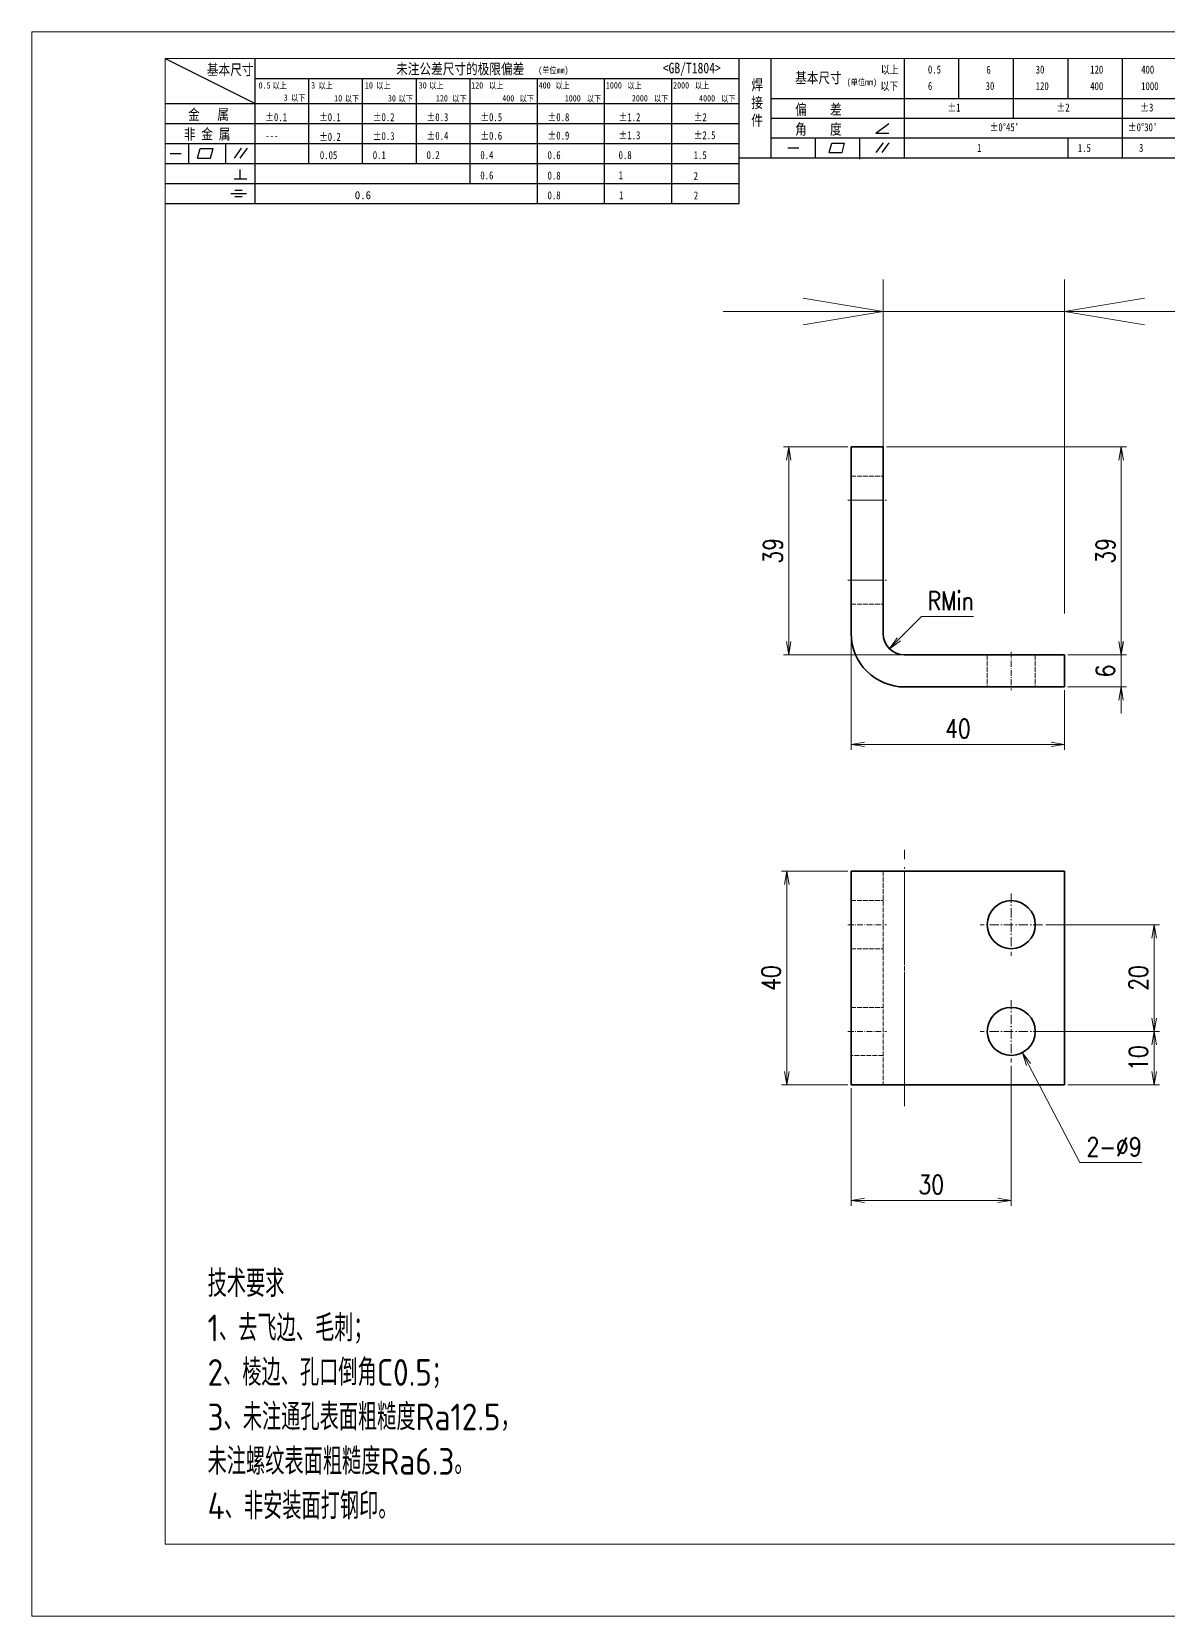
# Model space of a CAD drawing. Header units: millimetres. Extents: x 1333 to 209312, y -42879 to 359.
# Drawn here: x 139165.7 to 139378.8, y -1081.4 to -784.4 of the extents above; entities that cross this region are included whole.
import ezdxf

# ---------------------------------------------------------------- set-up
doc = ezdxf.new("R2010")
doc.units = ezdxf.units.MM
doc.header["$LTSCALE"] = 0.5
for name, pattern in [('AM_ISO02W050x2', [3.75, 3, -0.75]), ('AM_ISO08W050x2', [9, 6, -0.75, 1.5, -0.75]), ('DASHDOT', [18.5, 12, -3, 0.5, -3]), ('DASHED', [15, 12, -3])]:
    doc.linetypes.add(name, pattern=pattern)
doc.layers.add('DIM', color=3, linetype='Continuous')
doc.layers.add('图\\M+19E79\\M+195B6\\M+18E9A', color=7, linetype='Continuous')
for name, color, linetype, lineweight in [('中心线', 2, 'AM_ISO08W050x2', 18), ('图框', 7, 'Continuous', 18), ('标注线', 3, 'Continuous', 18), ('虚线', 1, 'AM_ISO02W050x2', 18)]:
    doc.layers.add(name, color=color, linetype=linetype, lineweight=lineweight)
doc.layers.add('打印', color=7, linetype='Continuous', lineweight=15, plot=False)
doc.layers.add('打印-禁用', color=7, linetype='Continuous', lineweight=15, plot=False)
doc.styles.add('DIM', font='romans.shx', dxfattribs={"width": 0.8, "bigfont": 'bigfont.shx'})
doc.styles.add('国标', font='simfang.ttf', dxfattribs={"width": 0.8})
doc.styles.add('机械长仿宋', font='gbenor.shx', dxfattribs={"height": 1, "bigfont": 'gbcbig.shx'})
doc.dimstyles.new('XR 1-1$0', dxfattribs={"dimtxt": 3.5, "dimasz": 2.5, "dimexe": 1, "dimexo": 0.625, "dimgap": 1.2, "dimtad": 1, "dimzin": 9, "dimdsep": 46, "dimtxsty": 'DIM', "dimblk": 'OPEN', "dimcen": 0, "dimclrd": 8, "dimclre": 8, "dimclrt": 2, "dimazin": 2, "dimtfac": 0.5, "dimtmove": 0, "dimatfit": 3, "dimldrblk": 'OPEN', "dimfxl": 0, "dimtolj": 2, "dimlwd": 18, "dimlwe": 18, "dimarcsym": 0})
doc.dimstyles.new('XR 1-1$3', dxfattribs={"dimtxt": 3.5, "dimasz": 2.5, "dimexe": 1, "dimexo": 0.625, "dimgap": 1.2, "dimtad": 1, "dimtoh": 1, "dimdsep": 46, "dimtxsty": 'DIM', "dimblk": 'OPEN', "dimcen": 0, "dimclrd": 8, "dimclre": 8, "dimclrt": 2, "dimazin": 2, "dimtfac": 0.5, "dimtofl": 0, "dimtmove": 0, "dimatfit": 3, "dimldrblk": 'OPEN', "dimfxl": 0, "dimtolj": 2, "dimlwd": 18, "dimlwe": 18, "dimarcsym": 0})
doc.dimstyles.new('XR 1-1$4', dxfattribs={"dimtxt": 3.5, "dimasz": 2.5, "dimexe": 1, "dimexo": 0.625, "dimgap": 1.2, "dimtad": 1, "dimtoh": 1, "dimdsep": 46, "dimtxsty": 'DIM', "dimblk": 'OPEN', "dimcen": 0, "dimclrd": 8, "dimclre": 8, "dimclrt": 2, "dimazin": 2, "dimtfac": 0.5, "dimtofl": 0, "dimtmove": 0, "dimatfit": 3, "dimldrblk": 'OPEN', "dimfxl": 0, "dimtolj": 2, "dimlwd": 18, "dimlwe": 18, "dimarcsym": 0})
doc.dimstyles.new('XR 1-6', dxfattribs={"dimscale": 6, "dimtxt": 3.5, "dimasz": 2.5, "dimexe": 1, "dimexo": 0.625, "dimgap": 1.2, "dimtad": 1, "dimdsep": 46, "dimtxsty": 'DIM', "dimblk": 'OPEN', "dimcen": 0, "dimclrd": 8, "dimclre": 8, "dimclrt": 2, "dimazin": 2, "dimtfac": 0.5, "dimtmove": 0, "dimatfit": 3, "dimldrblk": 'OPEN', "dimfxl": 0, "dimtolj": 2, "dimlwd": 18, "dimlwe": 18, "dimarcsym": 0})

# ---------------------------------------------------------------- blocks, each defined once
blk = doc.blocks.new('GZDEH零件A3图框V01版')
at = {"layer": '图\\M+19E79\\M+195B6\\M+18E9A', "color": 9}
for p, q in [((2882.49, -1554.46), (2899.37, -1562.92)), ((2899.37, -1581.67), (2899.37, -1554.46)), ((2990.09, -1581.67), (2990.09, -1554.46)), ((2996.09, -1573.08), (2996.09, -1554.46)), ((3021.09, -1561.98), (3021.09, -1554.46)), ((3031.31, -1561.98), (3031.31, -1554.46)), ((3041.53, -1561.98), (3041.53, -1554.46)), ((3051.75, -1561.98), (3051.75, -1554.46)), ((3061.98, -1561.98), (3061.98, -1554.46)), ((2899.37, -1558.24), (2990.09, -1558.24)), ((2909.45, -1574.17), (2909.45, -1558.24)), ((2919.53, -1574.17), (2919.53, -1558.24)), ((2929.61, -1574.17), (2929.61, -1558.24)), ((2939.69, -1577.92), (2939.69, -1558.24)), ((2952.29, -1581.67), (2952.29, -1558.24)), ((2964.89, -1581.67), (2964.89, -1558.24)), ((2977.49, -1581.67), (2977.49, -1558.24)), ((2996.09, -1561.98), (3113.09, -1561.98)), ((3021.09, -1573.08), (3021.09, -1561.98)), ((3041.53, -1565.68), (3041.53, -1561.98)), ((3061.98, -1573.08), (3061.98, -1561.98)), ((2882.49, -1562.92), (2990.09, -1562.92)), ((2882.49, -1566.67), (2990.09, -1566.67)), ((2996.09, -1565.68), (3113.09, -1565.68)), ((3015.75, -1568.51), (3018.15, -1566.66)), ((2882.49, -1570.42), (2990.09, -1570.42)), ((2886.92, -1574.12), (2886.92, -1570.42)), ((2893.91, -1574.12), (2893.91, -1570.42)), ((2996.09, -1569.38), (3113.09, -1569.38)), ((3004.42, -1573.08), (3004.42, -1569.38)), ((3006.97, -1572.12), (3007.45, -1570.33)), ((3007.45, -1570.33), (3009.86, -1570.33)), ((3009.39, -1572.12), (3009.86, -1570.33)), ((3012.75, -1573.08), (3012.75, -1569.38)), ((3015.75, -1568.51), (3018.15, -1568.51)), ((3015.81, -1572.12), (3017.15, -1570.26)), ((3016.89, -1572.12), (3018.23, -1570.26)), ((3051.75, -1573.08), (3051.75, -1569.38)), ((2883.43, -1572.27), (2885.49, -1572.27)), ((2888.59, -1573.16), (2889.07, -1571.37)), ((2888.59, -1573.16), (2891, -1573.16)), ((2889.07, -1571.37), (2891.48, -1571.37)), ((2891, -1573.16), (2891.48, -1571.37)), ((2895.52, -1573.16), (2896.85, -1571.3)), ((2896.6, -1573.16), (2897.94, -1571.3)), ((2990.09, -1573.08), (3113.09, -1573.08)), ((2999.26, -1571.23), (3001.32, -1571.23)), ((3006.97, -1572.12), (3009.39, -1572.12)), ((3012.75, -1573.33), (3012.75, -1573.08)), ((2882.49, -1574.17), (2990.09, -1574.17)), ((2895.42, -1577.05), (2897.81, -1577.05)), ((2896.58, -1577.05), (2896.58, -1575.28)), ((2882.49, -1577.92), (2990.09, -1577.92)), ((2894.79, -1579.77), (2897.77, -1579.77)), ((2895.57, -1579.17), (2896.92, -1579.17)), ((2882.49, -1581.67), (2990.09, -1581.67)), ((2895.57, -1580.37), (2896.93, -1580.37))]:
    blk.add_line(p, q, dxfattribs=at)
at = {"layer": '图框', "linetype": 'Continuous'}
for p, q in [((2882.49, -1554.46), (2882.49, -1832.96)), ((3272.49, -1554.46), (2882.49, -1554.46)), ((2882.49, -1832.96), (3272.49, -1832.96))]:
    blk.add_line(p, q, dxfattribs=at)
at = {"layer": '打印-禁用', "linetype": 'Continuous'}
for p, q in [((2857.49, -1549.46), (2857.49, -1846.46)), ((3277.49, -1549.46), (2857.49, -1549.46)), ((2857.49, -1846.46), (3277.49, -1846.46))]:
    blk.add_line(p, q, dxfattribs=at)
at = {"layer": '图\\M+19E79\\M+195B6\\M+18E9A', "color": 9, "style": '国标', "width": 0.8}
for s, height, p in [('基本尺寸', 2, (2890.33, -1557.58)), ('未注公差尺寸的极限偏差', 2, (2925.81, -1557.44)), ('<GB/T1804>', 2, (2975.78, -1557.27)), ('以上', 1.5, (3016.64, -1557.33)), ('0.5', 1.5, (3025.49, -1557.3)), ('6', 1.5, (3036.45, -1557.34)), ('30', 1.5, (3045.69, -1557.31)), ('120', 1.5, (3055.91, -1557.31)), ('400', 1.5, (3065.46, -1557.31)), ('30', 1.2, (2930.04, -1560.11)), ('基本尺寸', 2, (3000.6, -1559.1)), ('以下', 1.5, (3016.58, -1560.43)), ('6', 1.5, (3025.49, -1560.38)), ('30', 1.5, (3036.31, -1560.39)), ('120', 1.5, (3045.69, -1560.41)), ('400', 1.5, (3055.91, -1560.41)), ('1000', 1.5, (3065.46, -1560.41)), ('金   属', 2, (2886.82, -1565.98)), ('±0.1', 1.5, (2901.27, -1566.23)), ('±0.1', 1.5, (2911.35, -1566.23)), ('±0.2', 1.5, (2921.43, -1566.23)), ('±0.3', 1.5, (2931.51, -1566.23)), ('±0.5', 1.5, (2941.59, -1566.23)), ('±0.8', 1.5, (2954.19, -1566.23)), ('±1.2', 1.5, (2967.51, -1566.23)), ('±2', 1.5, (2981.58, -1566.23)), ('偏    差', 2, (3000.6, -1565.04)), ('±1', 1.5, (3029.16, -1564.42)), ('±2', 1.5, (3049.61, -1564.42)), ('±3', 1.5, (3065.3, -1564.42)), ('非 金 属', 2, (2886.02, -1569.65)), ('±0.3', 1.5, (2921.43, -1569.77)), ('±0.4', 1.5, (2931.51, -1569.71)), ('±0.6', 1.5, (2941.59, -1569.71)), ('±0.9', 1.5, (2954.19, -1569.68)), ('±1.3', 1.5, (2967.51, -1569.62)), ('±2.5', 1.5, (2981.58, -1569.61)), ('角    度', 2, (3000.6, -1568.74)), ("±0%%D45'", 1.5, (3037.06, -1568.12)), ("±0%%D30'", 1.5, (3062.98, -1568.12)), ('---', 1.5, (2901.27, -1569.65)), ('±0.2', 1.5, (2911.35, -1569.92)), ('1', 1.5, (3034.69, -1571.98)), ('1.5', 1.5, (3053.59, -1572.01)), ('3', 1.5, (3065.05, -1571.98)), ('0.1', 1.5, (2921.43, -1573.34)), ('0.2', 1.5, (2931.51, -1573.33)), ('0.4', 1.5, (2941.59, -1573.33)), ('0.6', 1.5, (2954.19, -1573.35)), ('0.8', 1.5, (2967.51, -1573.33)), ('1.5', 1.5, (2981.58, -1573.34)), ('0.6', 1.5, (2941.59, -1577.14)), ('0.8', 1.5, (2954.19, -1577.17)), ('1', 1.5, (2967.51, -1577.12)), ('2', 1.5, (2981.58, -1577.26)), ('0.8', 1.5, (2954.19, -1580.87)), ('1', 1.5, (2967.59, -1580.86)), ('2', 1.5, (2981.62, -1580.89))]:
    blk.add_text(s, height=height, dxfattribs=at).set_placement(p)
at = {"layer": '图\\M+19E79\\M+195B6\\M+18E9A', "color": 9, "lineweight": 15, "style": '国标', "width": 0.8}
for s, p in [('(单位mm)', (2952.44, -1557.27)), ('0.5', (2900.03, -1560.11)), ('以上', (2902.64, -1560.16)), ('3', (2909.88, -1560.11)), ('以上', (2911.25, -1560.16)), ('10', (2919.96, -1560.11)), ('以上', (2922.09, -1560.16)), ('以上', (2932.02, -1560.16)), ('120', (2939.88, -1560.11)), ('以上', (2943.21, -1560.16)), ('400', (2952.52, -1560.11)), ('以上', (2955.68, -1560.16)), ('1000', (2965.12, -1560.11)), ('以上', (2969.16, -1560.16)), ('2000', (2977.72, -1560.11)), ('以上', (2981.8, -1560.16)), ('(单位mm)', (3010.27, -1559.51)), ('3', (2904.73, -1562.41)), ('以下', (2906.1, -1562.46)), ('10', (2914.19, -1562.54)), ('以下', (2916.18, -1562.59)), ('30', (2924.27, -1562.54)), ('以下', (2926.26, -1562.59)), ('120', (2933.26, -1562.54)), ('以下', (2936.34, -1562.59)), ('400', (2945.7, -1562.54)), ('以下', (2948.94, -1562.59)), ('1000', (2957.41, -1562.54)), ('以下', (2961.54, -1562.59)), ('2000', (2969.99, -1562.54)), ('以下', (2974.14, -1562.59)), ('4000', (2982.59, -1562.54)), ('以下', (2986.74, -1562.59))]:
    blk.add_text(s, height=1.2, dxfattribs=at).set_placement(p)
at = {"layer": '图\\M+19E79\\M+195B6\\M+18E9A', "color": 9, "lineweight": 13, "style": '国标'}
blk.add_text('0.6', height=1.5, dxfattribs=at).set_placement((2918.05, -1580.85))
at = {"layer": '图\\M+19E79\\M+195B6\\M+18E9A', "color": 9, "style": '国标'}
for s, insert, char_height, width, attachment_point in [('焊\\P接\\P件', (2992.39, -1558.41), 2, 3.1877, 1), ('0.05', (2911.51, -1573.37), 1.5, 5.1982, 7)]:
    blk.add_mtext(s, dxfattribs=dict(at, insert=insert, char_height=char_height, width=width, attachment_point=attachment_point))
blk = doc.blocks.new('DEH A3')
at = {"layer": '图框'}
blk.add_blockref('GZDEH零件A3图框V01版', (-2857.49, 1846.46), dxfattribs=at)
blk = doc.blocks.new('_Open')
at = {"color": 0, "linetype": 'ByBlock', "lineweight": -2}
for p, q in [((-1, 0.167), (0, 0)), ((-1, -0.167), (0, 0)), ((0, 0), (-1, 0))]:
    blk.add_line(p, q, dxfattribs=at)
blk = doc.blocks.new('*D421')
at = {"layer": 'Defpoints', "color": 0, "transparency": 16777216}
for p in [(139359.35, -901.24), (139369.94, -901.24), (139359.35, -907.24)]:
    blk.add_point(p, dxfattribs=at)
at = {"layer": '标注线', "color": 8, "lineweight": 18, "transparency": 16777216}
for p, q in [((139369.94, -898.74), (139369.94, -896.24)), ((139359.97, -901.24), (139370.94, -901.24)), ((139369.94, -907.24), (139369.94, -901.24)), ((139359.97, -907.24), (139370.94, -907.24)), ((139369.94, -909.74), (139369.94, -912.24))]:
    blk.add_line(p, q, dxfattribs=at)
at = {"layer": '标注线', "color": 8, "lineweight": 18, "transparency": 16777216, "xscale": 2.5, "yscale": 2.5, "zscale": 2.5}
for p, rotation in [((139369.94, -901.24), 270), ((139369.94, -907.24), 90)]:
    blk.add_blockref('_Open', p, dxfattribs=dict(at, rotation=rotation))
at = {"layer": '标注线', "color": 2, "transparency": 16777216, "insert": (139366.99, -904.24), "char_height": 3.5, "attachment_point": 5, "rotation": 90, "style": 'DIM'}
blk.add_mtext('\\A2;6', dxfattribs=at)
blk = doc.blocks.new('*D422')
at = {"layer": 'Defpoints', "color": 0, "transparency": 16777216}
for p in [(139319.35, -897.24), (139359.35, -907.24), (139359.35, -918.01)]:
    blk.add_point(p, dxfattribs=at)
at = {"layer": '标注线', "color": 8, "lineweight": 18, "transparency": 16777216}
for p, q in [((139319.35, -897.87), (139319.35, -919.01)), ((139359.35, -907.87), (139359.35, -919.01)), ((139321.85, -918.01), (139356.85, -918.01))]:
    blk.add_line(p, q, dxfattribs=at)
at = {"layer": '标注线', "color": 8, "lineweight": 18, "transparency": 16777216, "xscale": 2.5, "yscale": 2.5, "zscale": 2.5, "rotation": 180}
blk.add_blockref('_Open', (139319.35, -918.01), dxfattribs=at)
at = {"layer": '标注线', "color": 8, "lineweight": 18, "transparency": 16777216, "xscale": 2.5, "yscale": 2.5, "zscale": 2.5}
blk.add_blockref('_Open', (139359.35, -918.01), dxfattribs=at)
at = {"layer": '标注线', "color": 2, "transparency": 16777216, "insert": (139339.35, -915.06), "char_height": 3.5, "attachment_point": 5, "style": 'DIM'}
blk.add_mtext('\\A2;40', dxfattribs=at)
blk = doc.blocks.new('*D423')
at = {"layer": 'Defpoints', "color": 0, "transparency": 16777216}
for p in [(139307.63, -862.24), (139319.35, -862.24), (139329.35, -901.24)]:
    blk.add_point(p, dxfattribs=at)
at = {"layer": '标注线', "color": 8, "lineweight": 18, "transparency": 16777216}
for p, q in [((139318.72, -862.24), (139306.63, -862.24)), ((139307.63, -898.74), (139307.63, -864.74)), ((139328.72, -901.24), (139306.63, -901.24))]:
    blk.add_line(p, q, dxfattribs=at)
at = {"layer": '标注线', "color": 8, "lineweight": 18, "transparency": 16777216, "xscale": 2.5, "yscale": 2.5, "zscale": 2.5}
for p, rotation in [((139307.63, -862.24), 90), ((139307.63, -901.24), 270)]:
    blk.add_blockref('_Open', p, dxfattribs=dict(at, rotation=rotation))
at = {"layer": '标注线', "color": 2, "transparency": 16777216, "insert": (139304.68, -881.74), "char_height": 3.5, "attachment_point": 5, "rotation": 90, "style": 'DIM'}
blk.add_mtext('\\A2;39', dxfattribs=at)
blk = doc.blocks.new('*D424')
at = {"layer": 'Defpoints', "color": 0, "transparency": 16777216}
for p in [(139349.35, -977.65), (139319.35, -981.8), (139349.35, -1003.47)]:
    blk.add_point(p, dxfattribs=at)
at = {"layer": '标注线', "color": 8, "lineweight": 18, "transparency": 16777216}
for p, q in [((139349.35, -978.27), (139349.35, -1004.47)), ((139319.35, -982.42), (139319.35, -1004.47)), ((139321.85, -1003.47), (139346.85, -1003.47))]:
    blk.add_line(p, q, dxfattribs=at)
at = {"layer": '标注线', "color": 8, "lineweight": 18, "transparency": 16777216, "xscale": 2.5, "yscale": 2.5, "zscale": 2.5, "rotation": 180}
blk.add_blockref('_Open', (139319.35, -1003.47), dxfattribs=at)
at = {"layer": '标注线', "color": 8, "lineweight": 18, "transparency": 16777216, "xscale": 2.5, "yscale": 2.5, "zscale": 2.5}
blk.add_blockref('_Open', (139349.35, -1003.47), dxfattribs=at)
at = {"layer": '标注线', "color": 2, "transparency": 16777216, "insert": (139334.35, -1000.52), "char_height": 3.5, "attachment_point": 5, "style": 'DIM'}
blk.add_mtext('\\A2;30', dxfattribs=at)
blk = doc.blocks.new('*D425')
at = {"layer": 'Defpoints', "color": 0, "transparency": 16777216}
for p in [(139355.2, -971.8), (139376.14, -971.8), (139359.35, -981.8)]:
    blk.add_point(p, dxfattribs=at)
at = {"layer": '标注线', "color": 8, "lineweight": 18, "transparency": 16777216}
for p, q in [((139355.82, -971.8), (139377.14, -971.8)), ((139376.14, -979.3), (139376.14, -974.3)), ((139359.97, -981.8), (139377.14, -981.8))]:
    blk.add_line(p, q, dxfattribs=at)
at = {"layer": '标注线', "color": 8, "lineweight": 18, "transparency": 16777216, "xscale": 2.5, "yscale": 2.5, "zscale": 2.5}
for p, rotation in [((139376.14, -971.8), 90), ((139376.14, -981.8), 270)]:
    blk.add_blockref('_Open', p, dxfattribs=dict(at, rotation=rotation))
at = {"layer": '标注线', "color": 2, "transparency": 16777216, "insert": (139373.19, -976.8), "char_height": 3.5, "attachment_point": 5, "rotation": 90, "style": 'DIM'}
blk.add_mtext('\\A2;10', dxfattribs=at)
blk = doc.blocks.new('*D426')
at = {"layer": 'Defpoints', "color": 0, "transparency": 16777216}
for p in [(139355.2, -951.8), (139376.14, -951.8), (139353.85, -971.8)]:
    blk.add_point(p, dxfattribs=at)
at = {"layer": '标注线', "color": 8, "lineweight": 18, "transparency": 16777216}
for p, q in [((139355.82, -951.8), (139377.14, -951.8)), ((139376.14, -969.3), (139376.14, -954.3)), ((139354.47, -971.8), (139377.14, -971.8))]:
    blk.add_line(p, q, dxfattribs=at)
at = {"layer": '标注线', "color": 8, "lineweight": 18, "transparency": 16777216, "xscale": 2.5, "yscale": 2.5, "zscale": 2.5}
for p, rotation in [((139376.14, -951.8), 90), ((139376.14, -971.8), 270)]:
    blk.add_blockref('_Open', p, dxfattribs=dict(at, rotation=rotation))
at = {"layer": '标注线', "color": 2, "transparency": 16777216, "insert": (139373.19, -961.8), "char_height": 3.5, "attachment_point": 5, "rotation": 90, "style": 'DIM'}
blk.add_mtext('\\A2;20', dxfattribs=at)
blk = doc.blocks.new('*D432')
at = {"layer": 'Defpoints', "color": 0, "transparency": 16777216}
for p in [(139347.26, -967.81), (139351.43, -975.79)]:
    blk.add_point(p, dxfattribs=at)
at = {"layer": '标注线', "color": 8, "lineweight": 18, "transparency": 16777216}
for p, q in [((139362.22, -996.38), (139352.59, -978)), ((139373.82, -996.38), (139362.22, -996.38))]:
    blk.add_line(p, q, dxfattribs=at)
at = {"layer": '标注线', "color": 8, "lineweight": 18, "transparency": 16777216, "xscale": 2.5, "yscale": 2.5, "zscale": 2.5, "rotation": 117.6351142245053}
blk.add_blockref('_Open', (139351.43, -975.79), dxfattribs=at)
at = {"layer": '标注线', "color": 2, "transparency": 16777216, "insert": (139368.62, -993.43), "char_height": 3.5, "attachment_point": 5, "style": 'DIM'}
blk.add_mtext('\\A2;2-%%c9', dxfattribs=at)
blk = doc.blocks.new('*D433')
at = {"layer": 'Defpoints', "color": 0, "transparency": 16777216}
for p in [(139329.35, -897.24), (139326.52, -900.07)]:
    blk.add_point(p, dxfattribs=at)
at = {"layer": '标注线', "color": 8, "lineweight": 18, "transparency": 16777216}
for p, q in [((139332.53, -894.06), (139328.29, -898.3)), ((139342.26, -894.06), (139332.53, -894.06))]:
    blk.add_line(p, q, dxfattribs=at)
at = {"layer": '标注线', "color": 8, "lineweight": 18, "transparency": 16777216, "xscale": 2.5, "yscale": 2.5, "zscale": 2.5, "rotation": 225.0000012518564}
blk.add_blockref('_Open', (139326.52, -900.07), dxfattribs=at)
at = {"layer": '标注线', "color": 2, "transparency": 16777216, "insert": (139337.99, -891.11), "char_height": 3.5, "attachment_point": 5, "style": 'DIM'}
blk.add_mtext('\\A2;\\A2;RMin', dxfattribs=at)
blk = doc.blocks.new('*D434')
at = {"layer": 'Defpoints', "color": 0, "transparency": 16777216}
for p in [(139307.27, -941.8), (139319.35, -941.8), (139319.35, -981.8)]:
    blk.add_point(p, dxfattribs=at)
at = {"layer": '标注线', "color": 8, "lineweight": 18, "transparency": 16777216}
for p, q in [((139318.72, -941.8), (139306.27, -941.8)), ((139307.27, -979.3), (139307.27, -944.3)), ((139318.72, -981.8), (139306.27, -981.8))]:
    blk.add_line(p, q, dxfattribs=at)
at = {"layer": '标注线', "color": 8, "lineweight": 18, "transparency": 16777216, "xscale": 2.5, "yscale": 2.5, "zscale": 2.5}
for p, rotation in [((139307.27, -941.8), 90), ((139307.27, -981.8), 270)]:
    blk.add_blockref('_Open', p, dxfattribs=dict(at, rotation=rotation))
at = {"layer": '标注线', "color": 2, "transparency": 16777216, "insert": (139304.32, -961.8), "char_height": 3.5, "attachment_point": 5, "rotation": 90, "style": 'DIM'}
blk.add_mtext('\\A2;40', dxfattribs=at)
blk = doc.blocks.new('*D484')
at = {"layer": 'Defpoints', "color": 0, "transparency": 16777216}
for p in [(139325.35, -862.24), (139369.96, -862.24), (139359.35, -901.24)]:
    blk.add_point(p, dxfattribs=at)
at = {"layer": 'DIM', "color": 8, "lineweight": 18, "transparency": 16777216}
for p, q in [((139325.97, -862.24), (139370.96, -862.24)), ((139369.96, -898.74), (139369.96, -864.74)), ((139359.97, -901.24), (139370.96, -901.24))]:
    blk.add_line(p, q, dxfattribs=at)
at = {"layer": 'DIM', "color": 8, "lineweight": 18, "transparency": 16777216, "xscale": 2.5, "yscale": 2.5, "zscale": 2.5}
for p, rotation in [((139369.96, -862.24), 90), ((139369.96, -901.24), 270)]:
    blk.add_blockref('_Open', p, dxfattribs=dict(at, rotation=rotation))
at = {"layer": 'DIM', "color": 2, "transparency": 16777216, "insert": (139367.01, -881.74), "char_height": 3.5, "attachment_point": 5, "rotation": 90, "style": 'DIM'}
blk.add_mtext('\\A2;39', dxfattribs=at)
blk = doc.blocks.new('*D656')
at = {"layer": 'Defpoints', "color": 0, "transparency": 16777216}
for p in [(139359.35, -836.88), (139325.35, -897.24), (139359.35, -897.24)]:
    blk.add_point(p, dxfattribs=at)
at = {"layer": '标注线', "color": 8, "lineweight": 18, "transparency": 16777216}
for p, q in [((139325.35, -893.49), (139325.35, -830.88)), ((139359.35, -893.49), (139359.35, -830.88)), ((139310.35, -836.88), (139295.35, -836.88)), ((139325.35, -836.88), (139359.35, -836.88)), ((139374.35, -836.88), (139431.75, -836.88))]:
    blk.add_line(p, q, dxfattribs=at)
at = {"layer": '标注线', "color": 8, "lineweight": 18, "transparency": 16777216, "xscale": 15, "yscale": 15, "zscale": 15}
blk.add_blockref('_Open', (139325.35, -836.88), dxfattribs=at)
at = {"layer": '标注线', "color": 8, "lineweight": 18, "transparency": 16777216, "xscale": 15, "yscale": 15, "zscale": 15, "rotation": 180}
blk.add_blockref('_Open', (139359.35, -836.88), dxfattribs=at)
at = {"layer": '标注线', "color": 2, "transparency": 16777216, "insert": (139410.55, -819.18), "char_height": 21, "attachment_point": 5, "style": 'DIM'}
blk.add_mtext('\\A2;34', dxfattribs=at)

msp = doc.modelspace()

# ---------------------------------------------------------------- linework, layer by layer
at = {"color": 7, "lineweight": 35, "ltscale": 0.15}
for p, q in [((139319.346, -862.242), (139325.346, -862.242)), ((139359.346, -901.242), (139359.346, -907.242)), ((139319.346, -941.799), (139325.346, -941.799)), ((139319.346, -981.799), (139325.346, -981.799))]:
    msp.add_line(p, q, dxfattribs=at)
at = {"color": 7, "lineweight": 35}
for p, q in [((139319.346, -862.242), (139319.346, -897.242)), ((139325.346, -897.242), (139325.346, -862.242)), ((139329.346, -901.242), (139359.346, -901.242)), ((139329.346, -907.242), (139359.346, -907.242)), ((139319.346, -941.799), (139319.346, -981.799)), ((139329.346, -941.799), (139359.346, -941.799)), ((139359.346, -981.799), (139359.346, -941.799)), ((139329.346, -981.799), (139359.346, -981.799))]:
    msp.add_line(p, q, dxfattribs=at)
at = {"color": 7, "lineweight": 35, "ltscale": 0.029291}
for p, q in [((139326.518, -941.799), (139325.346, -941.799)), ((139326.518, -981.799), (139325.346, -981.799))]:
    msp.add_line(p, q, dxfattribs=at)
at = {"color": 7, "lineweight": 35, "ltscale": 0.070709}
for p, q in [((139329.346, -941.799), (139326.518, -941.799)), ((139329.346, -981.799), (139326.518, -981.799))]:
    msp.add_line(p, q, dxfattribs=at)
at = {"color": 7, "lineweight": 35}
for centre in [(139349.346, -951.799), (139349.346, -971.799)]:
    msp.add_circle(centre, 4.5, dxfattribs=at)
for radius, start in [(10, 179.99999), (4, 180.00001)]:
    msp.add_arc((139329.346, -897.242), radius, start, 270, dxfattribs=at)
at = {"layer": '中心线', "linetype": 'DASHDOT', "lineweight": 13, "ltscale": 0.180005}
for p, q in [((139318.746, -872.242), (139325.946, -872.242)), ((139318.746, -887.242), (139325.946, -887.242)), ((139318.746, -951.799), (139325.946, -951.799)), ((139318.746, -971.799), (139325.946, -971.799))]:
    msp.add_line(p, q, dxfattribs=at)
at = {"layer": '中心线', "linetype": 'DASHDOT', "lineweight": 13, "ltscale": 0.180017}
msp.add_line((139349.346, -900.642), (139349.346, -907.843), dxfattribs=at)
at = {"layer": '中心线', "linetype": 'DASHDOT', "lineweight": 13}
msp.add_line((139329.346, -985.799), (139329.346, -937.799), dxfattribs=at)
at = {"layer": '中心线', "linetype": 'DASHDOT', "lineweight": 13, "ltscale": 0.292505}
for p, q in [((139349.346, -945.949), (139349.346, -957.649)), ((139355.196, -951.799), (139343.496, -951.799)), ((139349.346, -965.949), (139349.346, -977.649)), ((139355.196, -971.799), (139343.496, -971.799))]:
    msp.add_line(p, q, dxfattribs=at)
at = {"layer": '打印'}
msp.add_lwpolyline([(139165.729, -784.43), (139585.729, -784.43), (139585.729, -1081.43), (139165.729, -1081.43)], close=True, dxfattribs=at)
at = {"layer": '虚线', "linetype": 'DASHED', "lineweight": 13, "ltscale": 0.15}
for p, q in [((139319.346, -867.742), (139325.346, -867.742)), ((139319.346, -867.742), (139325.346, -867.742)), ((139319.346, -872.242), (139325.346, -872.242)), ((139319.346, -872.242), (139325.346, -872.242)), ((139325.346, -872.242), (139319.346, -872.242)), ((139319.346, -872.242), (139325.346, -872.242)), ((139325.346, -887.242), (139319.346, -887.242)), ((139325.346, -887.242), (139319.346, -887.242)), ((139325.346, -887.242), (139319.346, -887.242)), ((139319.346, -887.242), (139325.346, -887.242)), ((139319.346, -891.742), (139325.346, -891.742)), ((139319.346, -891.742), (139325.346, -891.742)), ((139344.846, -901.242), (139344.846, -907.242)), ((139344.846, -901.242), (139344.846, -907.242)), ((139353.846, -901.242), (139353.846, -907.242)), ((139353.846, -901.242), (139353.846, -907.242)), ((139325.346, -941.799), (139325.346, -981.799)), ((139329.346, -981.799), (139329.346, -941.799)), ((139319.346, -947.299), (139325.346, -947.299)), ((139319.346, -956.299), (139325.346, -956.299)), ((139319.346, -967.299), (139325.346, -967.299)), ((139325.346, -976.299), (139319.346, -976.299))]:
    msp.add_line(p, q, dxfattribs=at)
at = {"layer": '虚线', "linetype": 'DASHED', "lineweight": 13}
msp.add_line((139329.346, -981.799), (139329.346, -941.799), dxfattribs=at)

# ---------------------------------------------------------------- block references
at = {"layer": '图框'}
msp.add_blockref('DEH A3', (139165.729, -1081.43), dxfattribs=at)

# ---------------------------------------------------------------- texts
at = {"layer": '标注线', "color": 2, "insert": (139198.703, -1063.261), "char_height": 5, "width": 114.82461, "attachment_point": 7, "style": '机械长仿宋'}
msp.add_mtext('\\A2;技术要求\\P1、去飞边、毛刺；\\P2、棱边、孔口倒角C0.5；\\P3、未注通孔表面粗糙度Ra12.5，\\P未注螺纹表面粗糙度Ra6.3。\\P4、非安装面打钢印。', dxfattribs=at)

# ---------------------------------------------------------------- dimensions: what is measured, and where the dimension line sits
at = {"layer": 'DIM'}
dim = msp.add_linear_dim(base=(139369.964, -862.242), p1=(139359.346, -901.242), p2=(139325.346, -862.242), angle=90, dimstyle='XR 1-1$0', dxfattribs=at)
dim.commit()
dim.dimension.update_dxf_attribs({"geometry": '*D484', "text_midpoint": (139367.014, -881.742)})
at = {"layer": '标注线', "color": 7}
dim = msp.add_linear_dim(base=(139359.346, -836.875), p1=(139325.346, -897.242), p2=(139359.346, -897.242), dimstyle='XR 1-6', dxfattribs=at)
dim.commit()
dim.dimension.update_dxf_attribs({"geometry": '*D656', "text_midpoint": (139410.546, -819.175)})
at = {"layer": '标注线'}
for base, p1, p2, picture, middle in [((139307.628, -862.242), (139329.346, -901.242), (139319.346, -862.242), '*D423', (139304.678, -881.742)), ((139369.937, -901.242), (139359.346, -907.242), (139359.346, -901.242), '*D421', (139366.987, -904.242)), ((139307.268, -941.799), (139319.346, -981.799), (139319.346, -941.799), '*D434', (139304.318, -961.799)), ((139376.141, -951.799), (139353.846, -971.799), (139355.196, -951.799), '*D426', (139373.191, -961.799)), ((139376.141, -971.799), (139359.346, -981.799), (139355.196, -971.799), '*D425', (139373.191, -976.799))]:
    dim = msp.add_linear_dim(base=base, p1=p1, p2=p2, angle=90, dimstyle='XR 1-1$0', dxfattribs=at)
    dim.commit()
    dim.dimension.update_dxf_attribs({"geometry": picture, "text_midpoint": middle})
dim = msp.add_radius_dim(center=(139329.346, -897.242), mpoint=(139326.517, -900.071), text='\\A2;RMin', dimstyle='XR 1-1$4', override={"dimtxsty": 'DIM'}, dxfattribs=at)
dim.commit()
dim.dimension.update_dxf_attribs({"geometry": '*D433', "text_midpoint": (139337.995, -894.06), "dimtype": 164})
for base, p1, p2, picture, middle in [((139359.346, -918.015), (139319.346, -897.242), (139359.346, -907.242), '*D422', (139339.346, -915.065)), ((139349.346, -1003.471), (139319.346, -981.799), (139349.346, -977.649), '*D424', (139334.346, -1000.521))]:
    dim = msp.add_linear_dim(base=base, p1=p1, p2=p2, dimstyle='XR 1-1$0', dxfattribs=at)
    dim.commit()
    dim.dimension.update_dxf_attribs({"geometry": picture, "text_midpoint": middle})
dim = msp.add_diameter_dim_2p(p1=(139347.259, -967.812), p2=(139351.433, -975.785), dimstyle='XR 1-1$3', override={"dimpost": '2-%%c<>'}, dxfattribs=at)
dim.commit()
dim.dimension.update_dxf_attribs({"geometry": '*D432', "text_midpoint": (139368.617, -996.383), "dimtype": 163})

doc.saveas('drawing.dxf')
